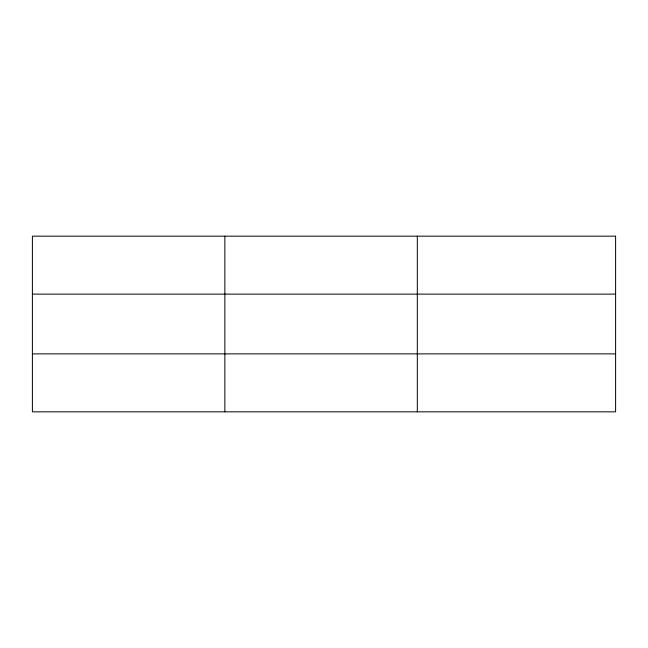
<?xml version="1.0" encoding="UTF-8"?>
<svg xmlns="http://www.w3.org/2000/svg" width="648" height="648" viewBox="0 0 648 648"><rect width="100%" height="100%" fill="white"/><g stroke="black" fill="none" stroke-linecap="round" stroke-linejoin="round"><path stroke-width="0.97" d="M224.856 236.164L224.856 411.836M417.312 236.164L417.312 411.836M32.4 294.135L615.6 294.135M32.4 353.865L615.6 353.865M615.6 236.164L615.6 411.836L32.4 411.836L32.4 236.164L615.6 236.164"/></g></svg>
